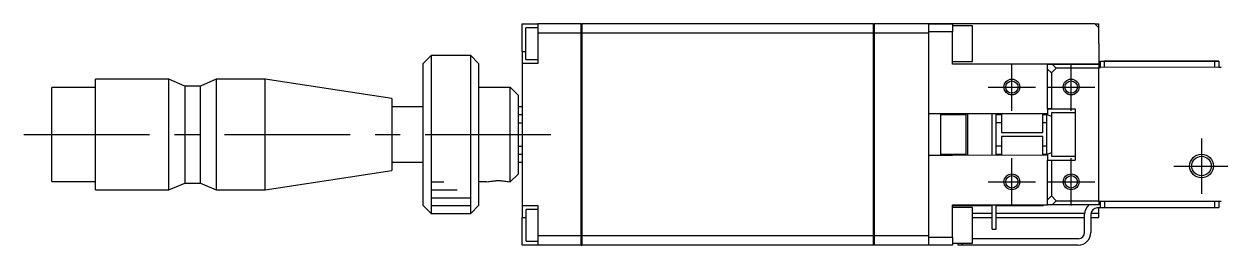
# Model space of a CAD drawing. Extents: x 0 to 701, y -8 to 617.
# Drawn here: x 361.1 to 512.5, y 281.8 to 309.9 of the extents above; entities that cross this region are included whole.
import ezdxf

# ---------------------------------------------------------------- set-up
doc = ezdxf.new("R2010")
doc.units = 0
doc.header["$LTSCALE"] = 0.5
doc.linetypes.add('CENTER', pattern=[50.8, 31.75, -6.35, 6.35, -6.35])
for name, color, linetype in [('MSM_CENTER', 1, 'CENTER'), ('MSM_CONTINUOUS', 7, 'CONTINUOUS'), ('MSM_NARROW', 5, 'CONTINUOUS')]:
    doc.layers.add(name, color=color, linetype=linetype)

msp = doc.modelspace()

# ---------------------------------------------------------------- linework, layer by layer
at = {"layer": 'MSM_CENTER'}
for p, q in [((486.153562, 298.860595), (486.153562, 304.860595)), ((493.653562, 298.860595), (493.653562, 304.860595)), ((483.153562, 301.860595), (489.153562, 301.860595)), ((490.653562, 301.860595), (496.653562, 301.860595)), ((361.103016, 295.840209), (429.703016, 295.849592)), ((510.153562, 295.360594), (510.153562, 288.360594)), ((486.153562, 286.860595), (486.153562, 292.860595)), ((493.653562, 286.860595), (493.653562, 292.860595)), ((506.653562, 291.860594), (513.653562, 291.860594)), ((483.153562, 289.860595), (489.153562, 289.860595)), ((490.653562, 289.860595), (496.653562, 289.860595))]:
    msp.add_line(p, q, dxfattribs=at)
at = {"layer": 'MSM_CONTINUOUS'}
for p, q in [((424.151101, 309.848832), (426.151101, 309.849106)), ((424.15158, 306.348832), (424.151101, 309.848832)), ((426.151169, 309.349106), (424.651169, 309.348901)), ((424.651443, 307.348901), (424.651169, 309.348901)), ((431.651101, 309.849858), (426.151101, 309.849106)), ((426.151101, 309.849106), (426.151259, 308.694338)), ((431.651259, 308.695091), (431.651101, 309.849858)), ((431.651102, 309.839858), (431.701102, 309.839865)), ((468.6511, 309.854919), (431.701101, 309.849865)), ((431.701101, 309.849865), (431.701259, 308.695098)), ((468.651258, 308.700152), (468.6511, 309.854919)), ((468.651102, 309.844919), (468.701102, 309.844926)), ((475.6511, 309.855877), (468.7011, 309.854926)), ((475.6511, 309.855876), (468.7011, 309.854926)), ((468.7011, 309.854926), (468.701258, 308.700158)), ((475.6511, 309.855876), (478.6511, 309.856287)), ((478.6511, 309.856287), (475.6511, 309.855877)), ((475.651237, 308.855876), (475.6511, 309.855876)), ((478.651237, 308.856287), (475.651237, 308.855876)), ((496.6511, 309.858749), (478.6511, 309.856287)), ((478.6511, 309.856287), (478.651237, 308.856287)), ((481.151135, 309.606629), (478.651135, 309.606287)), ((478.651798, 304.756287), (478.651237, 308.856287)), ((481.151442, 307.356629), (481.151135, 309.606629)), ((496.6511, 309.858749), (497.1511, 309.858817)), ((496.6511, 309.858749), (497.151169, 309.358817)), ((497.151169, 309.358817), (497.1511, 309.858817)), ((497.151442, 307.358817), (497.151169, 309.358817)), ((424.651716, 305.348901), (424.651443, 307.348901)), ((431.651259, 308.695091), (426.151259, 308.694338)), ((426.151259, 308.694338), (426.151785, 304.849106)), ((431.654773, 283.004626), (431.651259, 308.695091)), ((431.651259, 308.691198), (431.701259, 308.691204)), ((468.651258, 308.700152), (431.701259, 308.695098)), ((431.701259, 308.695098), (431.704773, 283.004633)), ((468.654772, 283.009687), (468.651258, 308.700152)), ((468.651259, 308.696258), (468.701259, 308.696265)), ((475.651258, 308.701109), (468.701258, 308.700158)), ((468.701258, 308.700158), (468.704772, 283.009693)), ((475.65266, 298.455877), (475.651237, 308.855876)), ((481.15175, 305.106629), (481.151442, 307.356629)), ((497.151442, 307.358817), (497.151798, 304.758817)), ((412.651648, 305.847259), (411.651785, 304.847123)), ((417.651648, 305.847943), (412.651648, 305.847259)), ((412.651648, 305.847259), (412.654384, 285.84726)), ((417.654384, 285.847944), (417.651648, 305.847943)), ((418.651785, 304.84808), (417.651648, 305.847943)), ((424.15158, 306.348832), (424.65158, 306.348901)), ((424.15158, 306.348832), (424.151785, 304.848832)), ((411.654247, 286.847123), (411.651785, 304.847123)), ((418.651785, 304.84808), (418.654247, 286.84808)), ((426.151785, 304.849106), (424.151785, 304.848832)), ((424.151785, 304.848832), (424.154247, 286.848833)), ((424.651716, 305.348901), (426.151716, 305.349106)), ((478.65175, 305.106287), (481.15175, 305.106629)), ((490.651798, 304.757928), (478.651798, 304.756287)), ((490.651796, 304.757928), (491.26417, 304.758012)), ((490.651882, 304.145556), (490.651796, 304.757928)), ((497.151798, 304.758817), (490.651798, 304.757928)), ((491.26417, 304.758012), (497.151798, 304.758817)), ((491.26417, 304.758012), (491.764239, 304.25808)), ((497.151798, 304.758817), (497.151853, 304.358816)), ((512.651852, 304.360936), (497.151853, 304.358816)), ((497.151853, 304.358816), (497.351853, 304.358844)), ((497.151866, 304.258817), (497.151853, 304.358816)), ((497.351743, 305.158844), (497.851743, 305.158912)), ((497.351853, 304.358844), (497.351743, 305.158844)), ((497.851743, 305.158912), (511.851743, 305.160827)), ((503.251743, 305.159651), (497.851743, 305.158912)), ((497.851743, 305.158912), (497.851852, 304.358912)), ((503.659582, 305.159706), (503.051743, 305.159623)), ((503.251743, 305.159651), (503.051743, 305.159623)), ((506.643904, 305.160115), (503.659582, 305.159706)), ((507.251743, 305.160198), (506.643904, 305.160115)), ((511.851743, 305.160827), (507.051743, 305.16017)), ((507.251743, 305.160198), (507.051743, 305.16017)), ((507.251743, 305.160198), (507.051743, 305.160171)), ((512.351743, 305.160896), (511.851743, 305.160827)), ((511.851743, 305.160827), (512.351743, 305.160895)), ((511.851852, 304.360827), (511.851743, 305.160827)), ((512.351743, 305.160895), (512.351852, 304.360895)), ((512.351852, 304.360895), (512.651852, 304.360936)), ((379.452059, 302.842719), (370.152059, 302.841447)), ((370.153974, 288.841447), (370.152059, 302.841447)), ((379.453974, 288.842719), (379.452059, 302.842719)), ((381.452175, 301.992992), (379.452059, 302.842719)), ((385.452059, 302.843539), (383.452175, 301.993266)), ((391.652059, 302.844387), (385.452059, 302.843539)), ((385.452059, 302.843539), (385.453974, 288.84354)), ((391.653974, 288.844388), (391.652059, 302.844387)), ((407.652391, 300.416576), (391.652059, 302.844387)), ((491.15195, 303.645624), (490.651882, 304.145556)), ((490.652571, 299.107929), (490.651882, 304.145556)), ((491.764239, 304.25808), (491.15195, 303.645624)), ((491.15195, 303.645624), (491.152571, 299.107998)), ((497.151866, 304.258817), (491.764239, 304.25808)), ((497.15281, 297.358818), (497.151866, 304.258817)), ((497.154164, 287.458815), (497.151866, 304.258817)), ((370.152202, 301.791447), (364.652203, 301.790694)), ((364.65383, 289.890695), (364.652203, 301.790694)), ((383.452175, 301.993266), (381.452175, 301.992992)), ((381.452175, 301.992992), (381.453857, 289.692992)), ((383.453857, 289.693266), (383.452175, 301.993266)), ((418.652195, 301.84808), (422.652195, 301.848627)), ((423.652332, 300.848764), (422.652195, 301.848627)), ((422.653837, 289.848627), (422.652195, 301.848627)), ((407.652391, 300.416576), (407.653641, 291.276576)), ((423.652332, 300.848764), (423.6537, 290.848764)), ((411.652537, 299.347123), (407.652537, 299.346576)), ((424.152537, 299.348833), (423.652537, 299.348764)), ((424.152674, 298.348833), (423.652674, 298.348764)), ((490.65266, 298.457928), (475.65266, 298.455877)), ((475.654793, 282.855877), (475.65266, 298.455877)), ((477.153015, 295.856082), (477.15266, 298.456082)), ((480.352673, 298.35652), (477.152673, 298.356082)), ((480.353371, 293.25652), (480.35266, 298.456519)), ((480.55266, 298.456547), (480.553371, 293.256547)), ((483.653371, 293.256971), (483.65266, 298.456971)), ((484.153371, 293.257039), (484.15266, 298.457039)), ((484.852673, 298.357135), (484.152673, 298.357039)), ((484.85266, 298.457135), (484.85281, 297.357134)), ((490.052981, 296.107845), (490.05266, 298.457846)), ((490.552673, 298.357915), (490.052673, 298.357846)), ((490.152673, 298.35786), (490.15266, 298.45786)), ((490.55266, 298.457915), (490.553371, 293.257915)), ((490.652571, 299.107929), (494.152571, 299.108408)), ((491.152571, 299.107998), (490.652571, 299.107929)), ((490.652571, 299.107929), (490.652675, 298.347406)), ((491.153076, 298.137595), (490.652675, 298.347406)), ((491.152571, 299.107998), (494.152571, 299.108408)), ((494.152639, 298.608408), (491.152639, 298.607998)), ((491.152639, 298.607998), (491.153391, 293.107998)), ((494.152571, 299.108408), (494.15346, 292.608408)), ((423.652811, 297.348764), (424.152811, 297.348833)), ((484.15281, 297.357039), (484.85281, 297.357135)), ((484.85281, 297.357134), (484.852981, 296.107134)), ((490.05281, 297.357846), (490.55281, 297.357915)), ((497.15322, 294.358818), (497.15281, 297.358818)), ((477.153371, 293.256082), (477.153015, 295.856082)), ((484.852981, 296.107134), (490.052981, 296.107845)), ((490.053049, 295.607845), (484.853049, 295.607134)), ((484.853049, 295.607134), (484.853371, 293.257135)), ((490.053371, 293.257846), (490.053049, 295.607845)), ((424.153221, 294.348833), (423.653221, 294.348764)), ((484.85322, 294.357135), (484.15322, 294.357039)), ((490.55322, 294.357915), (490.05322, 294.357846)), ((497.154164, 287.458815), (497.15322, 294.358818)), ((407.653495, 292.346576), (411.653495, 292.347123)), ((423.653358, 293.348764), (424.153358, 293.348833)), ((423.653495, 292.348764), (424.153495, 292.348833)), ((475.653371, 293.255877), (490.653371, 293.257928)), ((475.653371, 293.255877), (478.653371, 293.256287)), ((477.153357, 293.356082), (480.353357, 293.35652)), ((478.653371, 293.256287), (490.653371, 293.257928)), ((484.153357, 293.357039), (484.853357, 293.357135)), ((490.053357, 293.357846), (490.553357, 293.357915)), ((490.153371, 293.25786), (490.153357, 293.35786)), ((490.653356, 293.36845), (491.153605, 293.578346)), ((490.653356, 293.36845), (490.65346, 292.607929)), ((490.65346, 292.607929), (494.15346, 292.608408)), ((490.65346, 292.607929), (491.15346, 292.607998)), ((490.654149, 287.570299), (490.65346, 292.607929)), ((491.153391, 293.107998), (494.153391, 293.108408)), ((491.15346, 292.607998), (494.15346, 292.608408)), ((491.15346, 292.607998), (491.15408, 288.070367)), ((391.653974, 288.844388), (407.653641, 291.276576)), ((422.653837, 289.848627), (423.6537, 290.848764)), ((364.65383, 289.890695), (370.15383, 289.891447)), ((379.453974, 288.842719), (381.453857, 289.692992)), ((381.453857, 289.692992), (383.453857, 289.693266)), ((383.453857, 289.693266), (385.453974, 288.84354)), ((419.653842, 289.848217), (418.653837, 289.84808)), ((370.153974, 288.841447), (379.453974, 288.842719)), ((385.453974, 288.84354), (391.653974, 288.844388)), ((490.654149, 287.570299), (491.15408, 288.070367)), ((491.15408, 288.070367), (491.766537, 287.458078)), ((411.654247, 286.847123), (412.654384, 285.84726)), ((417.654384, 285.847944), (418.654247, 286.84808)), ((424.154247, 286.848833), (426.154247, 286.849106)), ((424.154247, 286.848833), (424.154452, 285.348833)), ((426.154315, 286.349106), (424.654315, 286.348901)), ((424.654589, 284.348901), (424.654315, 286.348901)), ((426.154247, 286.849106), (426.154773, 283.003874)), ((478.654233, 286.956285), (490.654233, 286.957926)), ((478.654793, 282.856287), (478.654233, 286.956285)), ((478.654246, 286.856289), (483.654246, 286.856973)), ((481.15428, 286.606629), (478.654281, 286.606287)), ((481.154896, 282.106629), (481.15428, 286.606629)), ((483.654657, 283.856971), (483.654233, 286.956969)), ((484.154657, 283.857039), (484.154233, 286.957037)), ((484.154246, 286.857042), (490.154246, 286.857862)), ((490.154246, 286.857862), (490.154233, 286.957858)), ((490.654232, 286.957926), (490.654149, 287.570299)), ((491.266605, 286.95801), (490.654232, 286.957926)), ((491.766537, 287.458078), (491.266605, 286.95801)), ((497.154232, 286.958815), (491.266605, 286.95801)), ((491.766537, 287.458078), (497.154164, 287.458815)), ((497.354287, 286.558844), (496.954287, 286.558789)), ((497.154178, 287.358816), (497.154164, 287.458815)), ((512.654178, 287.360936), (497.154178, 287.358816)), ((497.154178, 287.358815), (497.154232, 286.958815)), ((497.154356, 286.058818), (497.154287, 286.558816)), ((497.354287, 286.558844), (497.354178, 287.358844)), ((497.854287, 286.558912), (497.354287, 286.558844)), ((497.854178, 287.358912), (497.854287, 286.558912)), ((511.854287, 286.560827), (497.854287, 286.558912)), ((511.854287, 286.560827), (511.854178, 287.360827)), ((512.354287, 286.560895), (511.854287, 286.560827)), ((512.354178, 287.360895), (512.354287, 286.560895)), ((412.654384, 285.84726), (417.654384, 285.847944)), ((424.154452, 285.348833), (424.654452, 285.348901)), ((424.154931, 281.848833), (424.154452, 285.348833)), ((483.654383, 285.856971), (481.154383, 285.856629)), ((481.154451, 285.356629), (483.654451, 285.356971)), ((495.357511, 285.858572), (484.154383, 285.85704)), ((484.154451, 285.35704), (495.354451, 285.358571)), ((495.354711, 283.45857), (495.354397, 285.75857)), ((496.154397, 285.75868), (496.154711, 283.45868)), ((496.154451, 285.358681), (497.154451, 285.358818)), ((497.154383, 285.858818), (496.160658, 285.858682)), ((497.154383, 285.858818), (497.154356, 286.058818)), ((497.154451, 285.358818), (497.154383, 285.858818)), ((424.654862, 282.348901), (424.654589, 284.348901)), ((483.654657, 283.856971), (484.154657, 283.857039)), ((426.154931, 281.849106), (424.154931, 281.848833)), ((424.654862, 282.348901), (426.154862, 282.349106)), ((431.654773, 283.004626), (426.154773, 283.003874)), ((426.154773, 283.003874), (426.154931, 281.849106)), ((431.654931, 281.849858), (426.154931, 281.849106)), ((431.654772, 283.008519), (431.704772, 283.008526)), ((431.654931, 281.849858), (431.654773, 283.004626)), ((431.654929, 281.859858), (431.704929, 281.859865)), ((468.654772, 283.009687), (431.704773, 283.004633)), ((431.704773, 283.004633), (431.704931, 281.849865)), ((468.65493, 281.854919), (431.704931, 281.849865)), ((468.654772, 283.01358), (468.704772, 283.013587)), ((468.65493, 281.854919), (468.654772, 283.009687)), ((468.654929, 281.864919), (468.704929, 281.864926)), ((475.654772, 283.010644), (468.704772, 283.009693)), ((468.704772, 283.009693), (468.70493, 281.854926)), ((475.65493, 281.855877), (468.70493, 281.854926)), ((475.654793, 282.855877), (478.654793, 282.856287)), ((475.65493, 281.855877), (475.654793, 282.855877)), ((478.65493, 281.856287), (475.65493, 281.855877)), ((478.654793, 282.856287), (478.65493, 281.856287)), ((478.654896, 282.106287), (481.154896, 282.106629)), ((479.35493, 281.856382), (479.354896, 282.106383)), ((479.85493, 281.85645), (479.35493, 281.856382)), ((479.854896, 282.106451), (479.85493, 281.85645)), ((494.55493, 281.858461), (479.85493, 281.85645)), ((494.554821, 282.658461), (481.154821, 282.656628))]:
    msp.add_line(p, q, dxfattribs=at)
for centre, radius in [((486.153562, 301.860595), 0.7835), ((493.653562, 301.860595), 0.7835), ((510.153562, 291.860594), 1.2295), ((486.153562, 289.860595), 0.7835), ((493.653562, 289.860595), 0.7835)]:
    msp.add_circle(centre, radius, dxfattribs=at)
for centre, radius, start, end in [((421.154639, 283.979708), 6.000359, 77.983868, 102.031806), ((496.954397, 285.758789), 1.6, 131.417505, 180.007837), ((496.954397, 285.758789), 0.8, 90.007837, 180.007837), ((494.554711, 283.458461), 0.8, 270.007837, 0.007837), ((494.554711, 283.458461), 1.6, 270.007837, 0.007837)]:
    msp.add_arc(centre, radius, start, end, dxfattribs=at)
at = {"layer": 'MSM_NARROW'}
for p, q in [((412.653837, 289.84726), (414.253837, 289.847478)), ((419.653842, 289.848217), (421.15381, 290.038946)), ((421.15381, 290.038946), (422.653831, 289.848627)), ((422.653832, 289.848217), (422.653831, 289.848627)), ((412.653973, 288.84726), (415.953973, 288.847711)), ((412.65411, 287.84726), (417.65411, 287.847944)), ((412.654247, 286.84726), (417.654247, 286.847944))]:
    msp.add_line(p, q, dxfattribs=at)
for centre, radius in [((486.153562, 301.860595), 1), ((493.653562, 301.860595), 1), ((510.153562, 291.860594), 1.5), ((486.153562, 289.860595), 1), ((493.653562, 289.860595), 1)]:
    msp.add_circle(centre, radius, dxfattribs=at)

doc.saveas('drawing.dxf')
